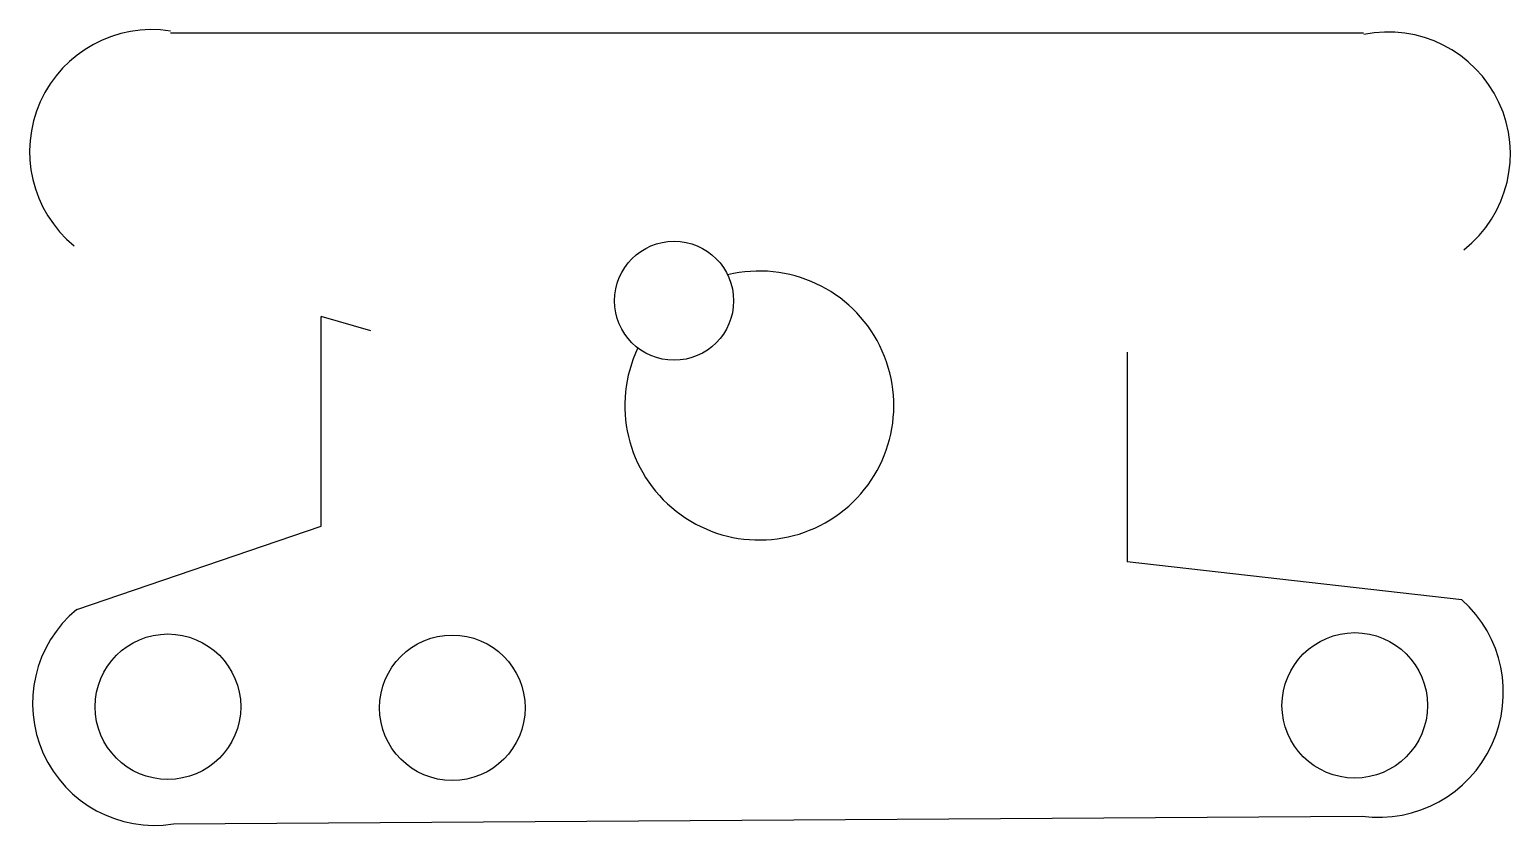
# Model space of a CAD drawing. Extents: x 15.8 to 65.2, y 13 to 39.6.
import ezdxf

# ---------------------------------------------------------------- set-up
doc = ezdxf.new("R2010")
doc.units = 0
for name, color, linetype in [('BLUE', 5, 'CONTINUOUS'), ('G', 3, 'CONTINUOUS'), ('R', 1, 'CONTINUOUS')]:
    doc.layers.add(name, color=color, linetype=linetype)

msp = doc.modelspace()

# ---------------------------------------------------------------- linework, layer by layer
at = {"layer": 'BLUE'}
for p, q in [((20.5, 39.497), (60.328, 39.497)), ((25.538, 23.019), (25.538, 30.019)), ((25.538, 30.019), (25.538, 30.019)), ((27.188, 29.547), (25.538, 30.019)), ((52.441, 28.826), (52.441, 21.826)), ((17.377, 20.24), (25.538, 23.019)), ((63.616, 20.564), (52.441, 21.826)), ((20.603, 13.076), (60.284, 13.334))]:
    msp.add_line(p, q, dxfattribs=at)
for centre, radius, start, end in [((19.876, 35.526), 4.074, 81.0753, 230.6312), ((61.159, 35.447), 4.074, 308.2746, 101.6001), ((60.833, 17.464), 4.166, 262.4282, 48.0888), ((19.974, 17.101), 4.074, 129.5969, 278.8903)]:
    msp.add_arc(centre, radius, start, end, dxfattribs=at)
at = {"layer": 'G'}
msp.add_circle((37.316, 30.545), 1.987, dxfattribs=at)
for end in [154.6366, 103.6315]:
    msp.add_arc((40.162, 27.047), 4.49, 154.6366, end, dxfattribs=at)
at = {"layer": 'R'}
for centre in [(20.42, 16.99), (29.913, 16.954), (60.038, 17.035)]:
    msp.add_circle(centre, 2.429, dxfattribs=at)

doc.saveas('drawing.dxf')
